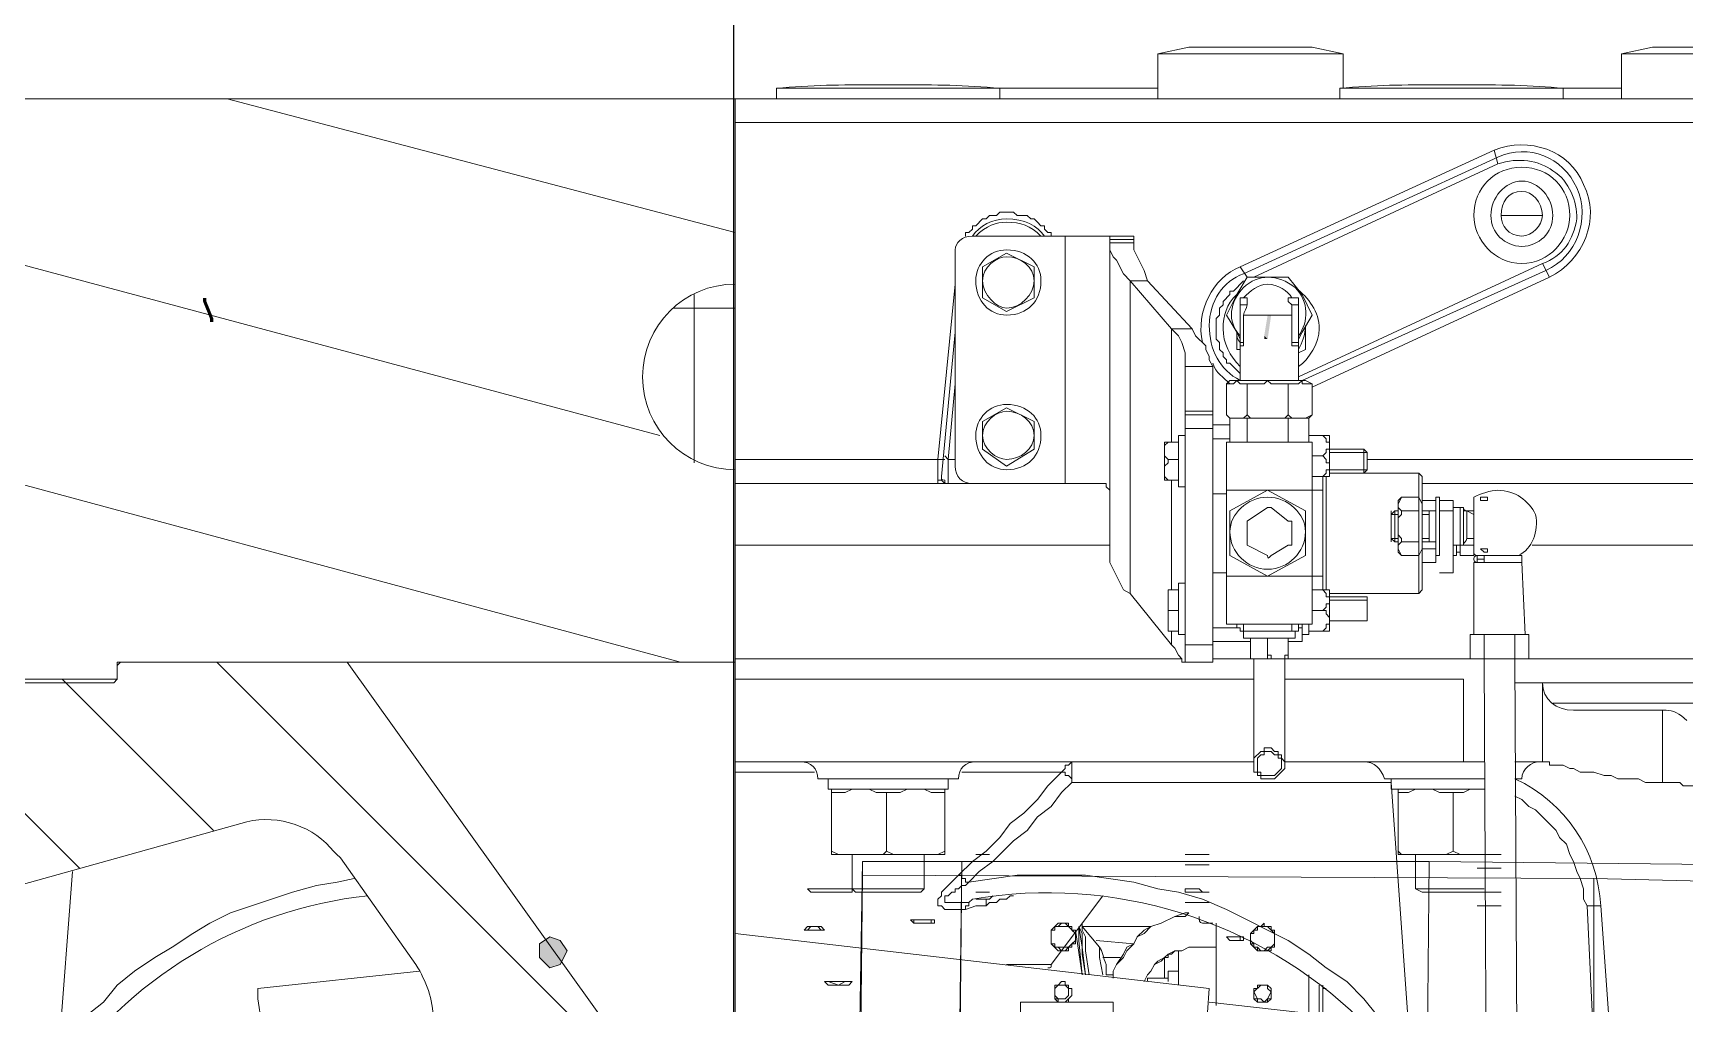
# Model space of a CAD drawing. Header units: millimetres. Extents: x 25083 to 52777, y 24772 to 45779.
# Drawn here: x 46562.8 to 46741.4, y 38726.7 to 38831.6 of the extents above; entities that cross this region are included whole.
import ezdxf

# ---------------------------------------------------------------- set-up
doc = ezdxf.new("R2010")
doc.units = ezdxf.units.MM

# ---------------------------------------------------------------- blocks, each defined once
blk = doc.blocks.new('zw$F4C5')
h = blk.add_hatch(color=7)
h.dxf.hatch_style = 2
h.paths.add_polyline_path([(470.88, 334.97), (470.88, 334.59), (471.25, 334.59)])
h = blk.add_hatch(color=7)
h.dxf.hatch_style = 2
h.paths.add_polyline_path([(471.25, 334.97), (470.88, 334.97), (470.88, 334.59), (471.25, 334.59)])
h = blk.add_hatch(color=7)
h.dxf.hatch_style = 2
h.paths.add_polyline_path([(470.88, 334.59), (471.63, 332.74), (472, 332.74), (471.25, 334.59)])
h = blk.add_hatch(color=7)
h.dxf.hatch_style = 2
h.paths.add_polyline_path([(472, 332.74), (471.63, 332.74), (471.63, 332.37), (472, 332.37)])
h = blk.add_hatch(color=7)
h.dxf.hatch_style = 2
h.paths.add_polyline_path([(586, 333.11), (585.63, 330.88), (586, 330.51), (586.38, 333.11)])
h = blk.add_hatch(color=7)
h.dxf.hatch_style = 2
h.paths.add_polyline_path([(585.63, 330.88), (585.63, 330.51), (586, 330.51)])
h = blk.add_hatch(color=7)
h.dxf.hatch_style = 2
h.paths.add_polyline_path([(510.25, 264.41), (509.5, 265.52), (508.39, 265.89), (507.28, 265.15), (507.28, 263.66), (508.39, 262.55), (509.5, 262.92)])
at = {"color": 7, "lineweight": 5}
for points in [[(577.46, 362.08), (574.12, 361.33)], [(574.12, 356.5), (574.12, 361.33)], [(594.17, 361.33), (574.12, 361.33)], [(590.83, 362.08), (577.46, 362.08)], [(594.17, 361.33), (590.83, 362.08)], [(594.17, 357.62), (594.17, 361.33)], [(627.6, 362.08), (624.25, 361.33)], [(624.25, 356.5), (624.25, 361.33)], [(643.94, 361.33), (624.25, 361.33)], [(640.97, 362.08), (627.6, 362.08)], [(532.9, 357.62), (532.9, 356.5)], [(532.9, 357.62), (557.04, 357.62)], [(543.67, 357.99), (546.27, 357.99)], [(558.15, 357.62), (554.81, 357.62)], [(555.55, 357.62), (565.95, 357.62)], [(557.04, 357.62), (557.04, 356.5)], [(562.61, 357.62), (558.15, 357.62)], [(562.61, 357.62), (566.32, 357.62)], [(563.72, 357.62), (562.61, 357.62)], [(570.78, 357.62), (562.61, 357.62)], [(571.15, 357.62), (563.72, 357.62)], [(565.95, 357.62), (571.15, 357.62)], [(566.32, 357.62), (568.92, 357.62)], [(568.92, 357.62), (574.12, 357.62)], [(574.12, 357.62), (570.78, 357.62)], [(574.12, 357.62), (571.15, 357.62)], [(571.15, 357.62), (574.12, 357.62)], [(593.8, 357.62), (593.8, 356.5)], [(593.8, 357.62), (617.94, 357.62)], [(594.17, 357.62), (596.4, 357.62)], [(596.4, 357.62), (594.17, 357.62)], [(594.17, 357.62), (594.92, 357.62)], [(595.29, 357.62), (594.17, 357.62)], [(607.17, 357.99), (604.57, 357.99)], [(624.25, 357.62), (615.34, 357.62)], [(615.71, 357.62), (624.25, 357.62)], [(624.25, 357.62), (616.83, 357.62)], [(616.83, 357.62), (624.25, 357.62)], [(617.94, 357.62), (617.94, 356.5)], [(355.02, 356.5), (967.02, 356.5)], [(528.44, 353.91), (967.02, 353.91)], [(583.03, 338.31), (610.51, 350.93)], [(610.89, 350.19), (583.4, 337.57)], [(610.51, 350.93), (610.89, 349.45)], [(610.89, 349.45), (584.52, 337.19)], [(553.32, 341.65), (553.32, 342.02), (553.7, 342.02), (554.07, 342.39), (554.07, 342.76), (554.44, 342.76), (555.18, 343.51), (555.55, 343.51), (555.92, 343.88), (556.67, 343.88), (557.04, 344.25), (558.52, 344.25), (558.9, 343.88), (560.01, 343.88), (560.38, 343.51), (560.75, 343.51), (561.12, 343.14), (561.49, 342.76), (561.87, 342.76), (561.87, 342.39), (562.24, 342.02), (562.61, 342.02), (562.61, 341.65)], [(611.26, 343.88), (615.71, 343.88)], [(568.92, 341.65), (571.52, 341.65)], [(568.92, 341.28), (571.52, 341.28)], [(571.52, 340.91), (571.52, 341.65)], [(557.78, 339.79), (555.18, 338.31)], [(560.75, 338.31), (557.78, 339.79)], [(571.52, 340.91), (568.92, 340.91)], [(573.01, 336.82), (572.64, 337.94), (571.52, 340.16), (571.52, 340.91)], [(555.18, 338.31), (555.18, 334.97)], [(560.75, 334.97), (560.75, 338.31)], [(583.78, 337.19), (583.03, 338.31)], [(589.35, 326.42), (615.71, 338.68)], [(589.72, 326.05), (616.08, 337.94)], [(615.71, 338.68), (616.46, 337.19)], [(550.35, 317.51), (552.21, 336.45)], [(573.01, 336.82), (571.15, 336.82)], [(577.83, 331.62), (573.01, 336.82)], [(583.4, 336.82), (582.29, 335.71), (581.92, 335.71), (581.92, 335.34), (581.18, 334.59), (581.18, 334.22), (580.81, 333.85), (580.81, 333.11), (580.43, 332.74), (580.43, 330.51), (580.81, 330.14), (580.81, 329.4), (581.18, 329.02), (581.18, 328.65), (581.55, 328.28), (581.55, 327.91), (581.92, 327.91), (583.03, 326.8)], [(582.66, 335.34), (583.78, 337.19)], [(583.78, 337.19), (588.23, 337.19)], [(588.23, 337.19), (589.72, 335.34)], [(616.46, 337.19), (590.83, 325.31)], [(523.99, 335.34), (523.99, 333.85)], [(555.18, 334.97), (557.78, 333.48)], [(557.78, 333.48), (560.75, 334.97)], [(581.55, 333.11), (582.66, 335.34)], [(583.03, 329.77), (583.03, 334.97)], [(583.78, 334.97), (583.03, 334.97)], [(583.78, 334.22), (583.03, 334.22)], [(583.78, 334.22), (583.78, 334.97)], [(588.6, 334.97), (588.23, 334.97), (588.23, 334.59), (588.6, 334.22)], [(589.35, 334.97), (588.6, 334.97)], [(589.35, 334.22), (588.6, 334.22)], [(589.35, 329.77), (589.35, 334.97)], [(589.72, 335.34), (590.83, 333.11)], [(521.76, 333.85), (528.44, 333.85)], [(523.99, 333.85), (523.99, 317.14)], [(582.66, 331.25), (581.55, 333.11)], [(583.4, 333.11), (583.4, 330.14)], [(583.4, 333.11), (588.6, 333.11)], [(588.6, 333.11), (588.6, 330.14)], [(590.83, 333.11), (589.72, 331.25)], [(550.73, 315.66), (552.21, 331.25)], [(577.83, 331.62), (575.61, 331.62)], [(580.06, 327.54), (579.69, 328.28), (579.69, 328.65), (579.32, 329.4), (579.32, 329.77), (578.21, 330.88), (577.83, 331.62)], [(582.66, 331.25), (582.66, 329.4)], [(583.03, 330.51), (582.66, 331.25)], [(589.72, 331.25), (589.35, 330.51)], [(590.09, 329.4), (590.09, 331.99)], [(582.66, 329.4), (583.03, 329.4)], [(583.4, 330.14), (583.03, 330.14)], [(583.03, 329.77), (583.03, 326.05)], [(583.4, 329.77), (583.03, 329.77)], [(583.4, 329.77), (583.4, 330.14)], [(588.6, 330.14), (588.6, 329.77), (588.98, 329.77)], [(589.35, 330.14), (588.6, 330.14)], [(589.35, 329.77), (588.98, 329.77)], [(589.35, 329.77), (589.35, 326.05)], [(589.35, 329.02), (590.09, 329.4)], [(580.06, 327.54), (577.09, 327.54)], [(580.06, 295.6), (580.06, 327.54)], [(552.21, 325.68), (551.47, 317.51)], [(581.92, 326.05), (581.55, 325.68)], [(582.66, 326.05), (582.29, 325.68), (581.55, 325.68)], [(581.55, 325.68), (581.55, 322.34)], [(581.92, 326.05), (590.09, 326.05)], [(583.78, 325.68), (583.03, 325.68), (582.66, 326.05)], [(586, 326.05), (585.63, 325.68), (583.78, 325.68)], [(583.78, 325.68), (583.78, 322.34)], [(588.23, 325.68), (586.38, 325.68), (586, 326.05)], [(589.72, 326.05), (589.35, 325.68), (588.23, 325.68)], [(588.23, 325.68), (588.23, 322.34)], [(590.83, 325.68), (589.72, 325.68), (589.72, 326.05)], [(590.09, 326.05), (590.83, 325.68)], [(590.83, 325.68), (590.83, 322.34)], [(557.78, 323.08), (555.18, 321.6)], [(555.18, 321.6), (555.18, 318.63)], [(560.75, 321.6), (557.78, 323.08)], [(560.75, 318.63), (560.75, 321.6)], [(577.09, 322.71), (580.06, 322.71)], [(577.09, 322.34), (580.06, 322.34)], [(581.55, 322.34), (581.92, 321.97)], [(582.66, 321.97), (581.92, 321.97), (581.55, 322.34)], [(581.92, 321.97), (581.92, 319.37)], [(582.29, 321.97), (581.92, 321.97)], [(582.29, 321.97), (583.4, 321.97)], [(583.78, 322.34), (583.4, 321.97), (582.66, 321.97)], [(583.4, 321.97), (584.89, 321.97)], [(586, 321.97), (584.15, 321.97), (583.78, 322.34)], [(583.78, 319.37), (583.78, 321.97)], [(584.89, 321.97), (587.49, 321.97)], [(588.23, 322.34), (587.86, 321.97), (586, 321.97)], [(587.49, 321.97), (588.6, 321.97)], [(589.72, 321.97), (588.6, 321.97), (588.23, 322.34)], [(588.23, 319.37), (588.23, 321.97)], [(590.09, 321.97), (588.6, 321.97)], [(590.83, 322.34), (590.46, 321.97), (589.72, 321.97)], [(590.83, 322.34), (590.09, 321.97)], [(590.46, 321.97), (590.09, 321.97)], [(590.46, 321.97), (590.46, 319.37)], [(576.35, 320.11), (576.35, 314.54)], [(577.09, 320.11), (576.35, 320.11)], [(577.09, 320.85), (580.06, 320.85)], [(581.92, 321.23), (580.06, 321.23)], [(580.06, 319.74), (581.92, 319.74)], [(590.46, 320.11), (592.69, 320.11)], [(591.95, 320.11), (592.32, 319.74), (592.32, 319.37), (592.69, 319.37), (592.69, 318.63), (592.32, 318.63), (592.32, 318.25), (591.95, 317.88)], [(592.69, 319.74), (592.69, 320.11)], [(592.69, 319.74), (592.69, 316.03)], [(555.18, 318.63), (557.78, 316.77)], [(557.78, 316.77), (560.75, 318.63)], [(574.86, 318.25), (574.86, 319), (575.24, 319.37)], [(574.86, 315.28), (574.86, 319.37)], [(576.35, 319.37), (574.86, 319.37)], [(575.24, 317.51), (574.86, 317.88), (574.86, 318.25)], [(581.55, 299.69), (581.55, 319.37)], [(581.55, 319.37), (590.83, 319.37)], [(590.83, 319.37), (590.83, 299.69)], [(596.4, 318.63), (592.69, 318.63)], [(596.4, 316.03), (596.4, 318.63)], [(596.77, 318.25), (596.4, 318.63)], [(596.77, 318.25), (596.77, 316.4)], [(596.77, 316.4), (596.77, 318.25)], [(550.35, 317.51), (528.44, 317.51)], [(550.35, 317.51), (550.35, 314.91)], [(551.1, 317.51), (550.35, 317.51)], [(551.47, 317.51), (551.1, 317.88)], [(551.47, 317.51), (551.47, 314.91)], [(552.21, 317.51), (551.47, 317.51)], [(574.86, 316.4), (574.86, 316.77), (575.24, 317.14), (575.24, 317.51)], [(575.24, 315.28), (574.86, 315.66), (574.86, 316.4)], [(576.35, 317.51), (575.24, 317.51)], [(590.83, 317.88), (591.95, 317.88)], [(591.95, 317.88), (592.32, 317.51), (592.32, 317.14), (592.69, 317.14), (592.69, 316.4), (592.32, 316.4), (592.32, 316.03), (591.95, 315.66)], [(596.77, 316.4), (596.4, 316.03)], [(644.31, 317.51), (596.77, 317.51)], [(528.44, 314.91), (554.07, 314.91)], [(550.35, 314.91), (550.35, 315.28), (550.73, 315.28)], [(550.73, 315.28), (550.73, 315.66)], [(550.73, 315.28), (551.1, 314.91)], [(574.86, 315.28), (576.35, 315.28)], [(577.09, 314.54), (576.35, 314.54)], [(590.83, 315.66), (592.69, 315.66)], [(591.95, 315.66), (591.95, 303.4)], [(592.32, 303.4), (592.32, 315.66)], [(602.34, 316.03), (592.69, 316.03)], [(592.69, 316.03), (592.69, 315.66)], [(596.4, 316.03), (592.69, 316.03)], [(602.34, 316.03), (602.34, 313.06)], [(602.72, 315.66), (602.34, 316.03)], [(602.72, 315.66), (602.72, 312.68)], [(602.72, 314.91), (753.86, 314.91)], [(580.06, 305.26), (580.06, 313.8)], [(580.06, 313.8), (581.55, 313.8)], [(581.55, 314.17), (590.83, 314.17)], [(581.92, 311.94), (586, 314.17)], [(586, 314.17), (590.09, 311.94)], [(590.83, 314.17), (591.57, 314.17)], [(591.57, 314.17), (591.95, 314.17)], [(600.49, 311.94), (600.12, 312.31), (600.12, 313.06), (600.49, 313.43)], [(600.49, 313.43), (600.12, 312.68)], [(600.12, 311.57), (600.12, 312.68)], [(602.34, 313.43), (600.49, 313.43)], [(602.34, 311.94), (602.34, 313.43)], [(602.72, 312.68), (602.34, 313.43)], [(602.72, 313.06), (604.2, 313.06)], [(602.72, 312.68), (602.72, 311.94)], [(602.72, 311.57), (602.72, 312.68)], [(604.2, 313.43), (604.2, 308.23)], [(604.2, 313.43), (604.57, 313.43)], [(604.57, 313.43), (604.57, 308.23)], [(604.57, 313.06), (606.06, 313.06)], [(606.06, 313.06), (606.06, 311.94)], [(608.29, 313.43), (608.29, 313.06)], [(608.29, 313.06), (608.29, 312.31)], [(609.03, 313.06), (609.03, 313.43), (609.4, 313.43)], [(609.4, 313.06), (609.03, 313.06)], [(609.4, 313.43), (609.77, 313.43)], [(609.77, 313.43), (609.77, 313.06), (609.4, 313.06)], [(581.92, 307.11), (581.92, 311.94)], [(586, 312.31), (583.78, 310.83)], [(583.78, 308.23), (583.78, 310.83)], [(588.23, 310.83), (586.38, 312.31)], [(588.6, 310.83), (588.6, 308.23)], [(590.09, 311.94), (590.09, 307.11)], [(599.37, 311.57), (599.37, 311.94)], [(599.37, 311.94), (599.37, 310.46)], [(599.74, 311.94), (599.37, 311.57)], [(599.37, 311.57), (599.37, 310.08)], [(599.37, 310.46), (599.37, 311.57)], [(599.74, 311.57), (599.74, 311.94)], [(599.74, 311.94), (600.12, 311.94)], [(599.74, 310.46), (599.74, 311.57)], [(600.49, 308.6), (600.49, 308.97), (600.12, 309.34), (600.12, 311.2), (600.49, 311.57), (600.49, 311.94)], [(600.12, 308.97), (600.12, 311.57)], [(602.34, 311.94), (600.49, 311.94)], [(602.34, 308.6), (602.34, 311.94)], [(602.72, 311.57), (602.72, 311.94)], [(602.72, 311.94), (604.2, 311.94)], [(602.72, 308.97), (602.72, 311.57)], [(603.46, 311.94), (603.46, 311.57)], [(603.46, 310.83), (603.46, 311.94)], [(603.46, 308.97), (603.46, 311.2)], [(606.06, 311.94), (604.57, 311.94)], [(604.57, 311.94), (606.06, 311.94)], [(604.57, 311.94), (605.69, 311.94)], [(606.06, 311.57), (606.06, 312.31)], [(606.06, 311.57), (606.06, 312.31)], [(606.8, 312.31), (606.06, 312.31)], [(606.06, 311.94), (606.06, 305.26)], [(606.06, 309.71), (606.06, 311.57)], [(606.06, 309.71), (606.06, 311.57)], [(606.8, 311.57), (606.8, 312.31)], [(606.8, 311.57), (606.8, 312.31)], [(607.17, 312.31), (606.8, 312.31)], [(606.8, 309.71), (606.8, 311.57)], [(606.8, 309.71), (606.8, 311.57)], [(607.17, 311.2), (607.17, 312.31)], [(607.17, 311.94), (608.29, 311.94)], [(607.17, 310.08), (607.17, 311.2)], [(607.54, 311.57), (607.54, 311.94)], [(608.29, 311.57), (607.54, 311.94)], [(607.54, 310.46), (607.54, 311.57)], [(608.29, 312.31), (608.29, 308.6)], [(608.29, 311.57), (608.29, 311.94)], [(608.29, 311.57), (608.29, 311.94)], [(599.37, 310.46), (599.37, 308.97)], [(599.37, 309.34), (599.37, 310.46)], [(599.37, 310.08), (599.37, 308.97)], [(599.37, 308.97), (599.37, 309.34)], [(599.74, 308.97), (599.74, 310.46)], [(603.46, 309.34), (603.46, 308.97)], [(606.06, 308.23), (606.06, 309.71)], [(606.06, 308.23), (606.06, 309.71)], [(606.8, 308.23), (606.8, 309.71)], [(606.8, 308.23), (606.8, 309.71)], [(607.17, 308.6), (607.17, 310.08)], [(607.54, 308.97), (607.54, 310.46)], [(528.44, 308.23), (568.92, 308.23)], [(583.78, 308.23), (586, 307.11)], [(586.38, 307.11), (588.23, 308.23)], [(599.37, 308.97), (599.37, 308.6)], [(599.37, 308.6), (599.37, 308.97)], [(599.74, 308.6), (599.37, 308.97)], [(599.74, 308.6), (599.74, 308.97)], [(599.74, 308.6), (600.12, 308.6)], [(600.12, 307.86), (600.12, 308.97)], [(600.49, 307.11), (600.12, 307.49), (600.12, 308.23), (600.49, 308.6)], [(600.49, 307.11), (600.12, 307.86)], [(602.34, 308.6), (600.49, 308.6)], [(602.34, 307.11), (602.34, 308.6)], [(602.72, 307.86), (602.34, 307.11)], [(602.34, 307.49), (602.34, 303.03)], [(602.72, 308.6), (602.72, 308.97)], [(602.72, 307.86), (602.72, 308.97)], [(602.72, 308.6), (602.72, 307.86)], [(602.72, 308.6), (604.2, 308.6)], [(602.72, 307.86), (602.72, 303.4)], [(604.2, 307.86), (602.72, 307.86)], [(603.46, 308.6), (603.46, 308.97)], [(603.46, 308.97), (603.46, 308.6)], [(604.2, 308.23), (604.2, 307.11)], [(604.57, 308.23), (604.57, 307.11)], [(606.06, 308.23), (606.8, 308.23)], [(606.43, 308.23), (606.43, 307.11)], [(606.43, 307.49), (606.8, 307.49)], [(606.8, 307.11), (606.8, 308.23)], [(606.8, 308.23), (607.17, 308.23)], [(607.17, 308.23), (607.17, 308.6)], [(607.17, 308.23), (608.29, 308.23)], [(608.29, 308.97), (607.54, 308.97)], [(608.29, 308.97), (608.29, 307.49)], [(608.29, 308.97), (608.29, 308.23)], [(608.29, 308.6), (608.29, 307.49)], [(608.29, 308.23), (608.29, 307.49)], [(608.29, 307.11), (608.29, 307.49)], [(608.29, 307.49), (608.29, 307.11)], [(609.03, 307.86), (609.4, 307.86)], [(609.4, 307.49), (609.03, 307.86)], [(609.4, 307.86), (609.77, 307.86), (609.77, 307.49)], [(609.77, 307.49), (609.4, 307.49)], [(614.6, 308.23), (732.69, 308.23)], [(586, 304.89), (581.92, 307.11)], [(590.09, 307.11), (586, 304.89)], [(602.34, 307.11), (600.49, 307.11)], [(602.72, 306.37), (604.2, 306.37)], [(604.2, 307.11), (604.2, 306.37)], [(604.2, 307.11), (604.57, 307.11)], [(604.2, 307.11), (604.57, 307.11)], [(606.06, 307.11), (606.43, 307.11)], [(606.8, 307.11), (608.29, 307.11)], [(608.29, 298.57), (608.29, 306.37)], [(608.66, 306.37), (608.29, 306.37)], [(610.14, 307.11), (608.66, 307.11)], [(609.4, 306.74), (608.66, 306.74)], [(609.4, 306.74), (608.66, 306.74)], [(613.49, 306.37), (608.66, 306.37)], [(609.4, 306.74), (609.4, 307.11), (609.77, 307.11)], [(609.4, 306.74), (609.4, 306.37)], [(609.4, 306.74), (609.4, 306.37)], [(613.49, 307.11), (609.77, 307.11)], [(611.63, 307.11), (610.14, 307.11)], [(612.74, 307.11), (611.63, 307.11)], [(613.11, 307.11), (612.74, 307.11)], [(613.11, 307.11), (613.49, 307.11)], [(613.86, 298.57), (613.49, 306.37)], [(576.35, 304.14), (576.35, 298.57)], [(577.09, 304.14), (576.35, 304.14)], [(581.55, 305.26), (580.06, 305.26)], [(590.83, 304.89), (581.55, 304.89)], [(591.2, 304.89), (590.83, 304.89)], [(591.57, 304.89), (591.2, 304.89)], [(591.95, 304.89), (591.57, 304.89)], [(604.57, 305.26), (606.06, 305.26)], [(575.24, 302.29), (575.24, 303.4)], [(575.24, 298.94), (575.24, 303.4)], [(576.35, 303.4), (575.24, 303.4)], [(575.24, 301.17), (575.24, 302.29)], [(590.83, 303.4), (592.69, 303.4)], [(591.95, 303.4), (592.32, 303.03), (592.32, 302.66), (592.69, 302.66), (592.69, 301.91), (592.32, 301.91), (592.32, 301.54), (591.95, 301.17)], [(592.69, 303.03), (592.69, 303.4)], [(602.34, 303.03), (592.69, 303.03)], [(592.69, 303.03), (592.69, 299.32)], [(596.77, 302.66), (592.69, 302.66)], [(596.77, 300.06), (596.77, 302.66)], [(596.77, 302.29), (596.77, 302.66)], [(596.77, 302.29), (596.77, 300.06)], [(596.77, 300.06), (596.77, 302.29)], [(602.72, 303.4), (602.34, 303.03)], [(575.24, 300.06), (575.24, 301.17)], [(576.35, 301.17), (575.24, 301.17)], [(590.83, 301.17), (591.95, 301.17)], [(591.95, 301.17), (592.32, 301.17), (592.32, 300.8), (592.69, 300.43), (592.69, 299.69), (592.32, 299.69), (592.32, 299.32), (591.95, 298.94)], [(575.24, 298.94), (575.24, 300.06)], [(575.24, 298.94), (576.35, 298.94)], [(577.09, 298.57), (576.35, 298.57)], [(582.66, 299.32), (580.06, 299.32)], [(590.83, 299.69), (581.55, 299.69)], [(582.66, 299.69), (582.66, 299.32)], [(582.66, 299.32), (583.03, 299.32), (583.03, 298.94), (583.4, 298.94)], [(583.4, 299.69), (583.4, 298.94)], [(583.4, 298.2), (583.4, 298.94)], [(583.4, 298.94), (588.98, 298.94)], [(588.6, 299.69), (588.6, 298.94)], [(588.98, 298.94), (589.35, 298.94), (589.35, 299.32)], [(588.98, 298.2), (588.98, 298.94)], [(589.35, 299.32), (589.35, 299.69)], [(589.72, 299.32), (589.35, 299.32)], [(589.72, 299.69), (589.72, 297.83)], [(590.46, 298.57), (589.72, 298.57)], [(590.46, 299.69), (590.46, 298.57)], [(590.46, 298.94), (592.69, 298.94)], [(596.77, 300.06), (592.69, 300.06)], [(592.69, 299.32), (592.69, 298.94)], [(607.91, 298.57), (607.91, 295.97)], [(607.91, 298.57), (609.4, 298.57)], [(607.91, 298.57), (608.66, 298.57)], [(609.03, 298.57), (608.29, 298.57)], [(610.89, 298.57), (609.03, 298.57)], [(609.4, 298.57), (609.4, 295.97)], [(609.4, 298.57), (611.26, 298.57)], [(612.74, 298.57), (610.89, 298.57)], [(611.26, 298.57), (612.74, 298.57)], [(612.74, 298.57), (612.74, 295.97)], [(612.74, 298.57), (614.23, 298.57)], [(613.86, 298.57), (612.74, 298.57)], [(614.23, 298.57), (613.49, 298.57)], [(614.23, 298.57), (614.23, 295.97)], [(577.09, 297.46), (580.06, 297.46)], [(580.06, 297.83), (584.15, 297.83)], [(588.98, 298.2), (583.4, 298.2)], [(584.15, 295.97), (584.15, 298.2)], [(586, 296.34), (586, 298.2)], [(588.23, 295.97), (588.23, 298.2)], [(588.23, 297.83), (589.72, 297.83)], [(461.97, 295.6), (461.6, 295.23)], [(461.6, 293.74), (461.6, 295.6)], [(461.97, 295.6), (461.6, 295.6)], [(461.97, 295.6), (528.44, 295.6)], [(486.48, 295.6), (521.02, 247.33)], [(576.72, 295.97), (528.44, 295.97)], [(577.09, 295.6), (580.06, 295.6)], [(584.52, 295.97), (580.06, 295.97)], [(585.26, 295.97), (584.15, 295.97), (584.15, 296.34)], [(588.23, 295.97), (584.15, 295.97)], [(584.52, 284.46), (584.52, 295.97)], [(585.26, 295.97), (586, 295.97), (586, 296.34)], [(586, 296.34), (586.38, 296.34), (586.38, 295.97), (587.12, 295.97)], [(588.23, 296.34), (587.86, 296.34), (587.86, 295.97), (587.12, 295.97)], [(587.86, 284.46), (587.86, 295.97)], [(607.91, 295.97), (587.86, 295.97)], [(607.91, 295.97), (609.4, 295.97)], [(608.66, 295.97), (607.91, 295.97)], [(611.26, 295.97), (608.66, 295.97)], [(609.77, 221.33), (609.4, 295.97)], [(609.4, 295.97), (611.26, 295.97)], [(611.26, 295.97), (612.74, 295.97)], [(611.26, 295.97), (613.49, 295.97)], [(613.11, 221.33), (612.74, 295.97)], [(612.74, 295.97), (614.23, 295.97)], [(613.49, 295.97), (614.23, 295.97)], [(633.91, 295.97), (613.86, 295.97)], [(461.23, 293.37), (422.61, 293.37)], [(440.8, 293.74), (461.6, 293.74)], [(461.23, 293.37), (461.6, 293.74)], [(528.44, 293.74), (584.52, 293.74)], [(587.86, 293.74), (607.17, 293.74)], [(607.17, 293.74), (607.17, 284.83)], [(612.74, 293.37), (633.91, 293.37)], [(615.71, 293.37), (615.71, 284.83)], [(625, 291.15), (616.83, 291.15)], [(619.06, 290.4), (629.08, 290.4)], [(636.51, 291.15), (625, 291.15)], [(628.71, 290.4), (628.71, 282.6)], [(587.86, 284.46), (587.86, 284.83), (587.49, 285.2), (587.49, 285.58), (587.12, 285.58), (587.12, 285.95), (586.75, 285.95), (586.38, 286.32), (585.63, 286.32), (585.63, 285.95), (585.26, 285.95), (584.52, 285.2), (584.52, 284.46)], [(584.89, 284.46), (584.89, 285.2), (585.26, 285.58), (585.63, 285.58), (585.63, 285.95), (586.38, 285.95), (586.75, 285.58), (587.12, 285.58), (587.12, 285.2), (587.49, 285.2), (587.49, 284.46)], [(528.44, 284.83), (584.52, 284.83)], [(563.72, 283.72), (564.09, 284.09), (564.09, 284.46), (564.47, 284.46), (564.84, 284.83)], [(564.84, 284.83), (564.84, 284.46)], [(564.84, 284.46), (564.84, 284.09)], [(564.84, 284.09), (564.84, 283.72)], [(584.52, 284.46), (584.52, 283.72), (584.89, 283.72), (584.89, 283.35), (585.26, 283.35), (585.26, 282.98), (586.75, 282.98), (587.86, 284.09), (587.86, 284.46)], [(587.49, 284.46), (587.49, 284.09), (586.75, 283.35), (585.26, 283.35), (585.26, 283.72), (584.89, 283.72), (584.89, 284.46)], [(587.86, 284.83), (609.4, 284.83)], [(612.74, 284.83), (616.08, 284.83)], [(616.08, 284.83), (616.46, 284.83), (616.46, 284.46), (617.94, 284.46), (618.68, 284.09), (619.06, 284.09), (619.8, 283.72), (621.28, 283.72), (622.4, 283.35), (623.14, 283.35), (623.88, 282.98), (626.11, 282.98), (626.85, 282.6), (628.71, 282.6)], [(528.44, 283.72), (536.99, 283.72)], [(552.58, 282.98), (537.36, 282.98)], [(538.47, 282.98), (538.47, 281.86)], [(551.47, 282.98), (551.47, 281.86)], [(563.72, 283.72), (562.24, 282.23), (561.12, 280.75), (559.64, 279.26), (558.15, 278.15), (557.04, 276.66), (555.55, 275.18), (554.07, 274.06), (552.58, 272.58)], [(552.95, 283.72), (563.72, 283.72)], [(564.84, 282.6), (563.72, 281.49), (562.61, 280), (561.12, 278.89), (560.01, 277.41), (558.52, 276.29), (556.3, 274.06), (554.81, 272.95), (553.7, 271.83)], [(563.72, 283.72), (564.09, 283.72), (564.09, 283.35), (564.47, 283.35), (564.84, 282.98), (564.84, 282.6)], [(564.84, 283.72), (564.84, 283.35)], [(564.84, 283.35), (564.84, 282.6)], [(575.24, 282.6), (564.84, 282.6)], [(584.89, 282.6), (575.24, 282.6)], [(588.6, 282.6), (584.89, 282.6)], [(593.8, 282.6), (588.6, 282.6)], [(596.4, 282.6), (593.8, 282.6)], [(599.37, 282.6), (596.4, 282.6)], [(609.4, 282.98), (598.63, 282.98)], [(599.37, 282.98), (599.37, 282.6)], [(599.37, 282.98), (599.37, 281.86)], [(601.23, 256.24), (599.37, 282.6)], [(613.49, 282.98), (612.74, 282.98)], [(632.42, 282.23), (630.94, 282.23), (630.57, 282.6), (628.71, 282.6)], [(538.47, 281.86), (551.47, 281.86)], [(538.84, 274.81), (538.84, 281.86)], [(539.58, 281.86), (538.84, 281.86)], [(544.78, 281.49), (543.67, 281.49), (542.93, 281.86), (541.07, 281.86), (540.33, 281.49), (538.84, 281.49)], [(550.35, 281.86), (539.58, 281.86)], [(551.1, 281.49), (549.61, 281.49), (548.87, 281.86), (547.01, 281.86), (546.27, 281.49), (544.78, 281.49)], [(544.78, 275.18), (544.78, 281.49)], [(550.35, 281.86), (551.1, 281.86)], [(551.1, 274.81), (551.1, 281.86)], [(599.37, 281.86), (609.4, 281.86)], [(600.12, 274.81), (600.12, 281.86)], [(600.49, 281.86), (600.12, 281.86)], [(606.06, 281.49), (604.57, 281.49), (603.83, 281.86), (601.97, 281.86), (601.23, 281.49), (600.12, 281.49)], [(609.4, 281.86), (600.49, 281.86)], [(609.4, 281.86), (607.91, 281.86), (607.17, 281.49), (606.06, 281.49)], [(606.06, 275.18), (606.06, 281.49)], [(620.54, 269.24), (620.17, 269.98), (620.17, 271.09), (619.8, 272.21), (619.43, 272.95), (619.06, 274.06), (618.68, 274.81), (618.31, 275.92), (617.57, 276.66), (617.2, 277.41), (614.97, 279.63), (614.23, 280), (613.49, 280.75), (612.74, 281.12)], [(474.97, 278.15), (445.63, 269.98)], [(484.62, 275.55), (484.99, 275.18)], [(544.78, 275.18), (544.41, 274.81), (539.58, 274.81), (538.84, 275.18)], [(551.1, 275.18), (550.35, 274.81), (545.53, 274.81), (544.78, 275.18)], [(606.06, 275.18), (605.32, 274.81), (600.49, 274.81), (600.12, 275.18)], [(609.4, 274.81), (606.8, 274.81), (606.06, 275.18)], [(485.74, 274.43), (493.91, 262.92)], [(538.84, 274.81), (539.58, 274.81)], [(550.35, 274.81), (539.58, 274.81)], [(541.07, 271.09), (541.07, 274.81)], [(541.81, 250.3), (542.18, 274.06)], [(542.18, 274.06), (542.18, 272.58)], [(552.95, 274.06), (542.18, 274.06)], [(548.87, 271.09), (548.87, 274.81)], [(551.1, 274.81), (550.35, 274.81)], [(552.58, 236.93), (552.95, 274.06)], [(552.58, 245.1), (552.95, 274.06)], [(603.46, 274.06), (552.95, 274.06)], [(554.44, 274.81), (555.92, 274.81)], [(555.92, 274.81), (554.44, 274.81)], [(555.92, 274.06), (554.44, 274.06)], [(554.44, 274.06), (555.92, 274.06)], [(577.09, 274.81), (579.69, 274.81)], [(579.69, 274.81), (577.09, 274.81)], [(579.69, 273.69), (577.09, 273.69)], [(577.09, 273.69), (579.69, 273.69)], [(600.12, 274.81), (600.49, 274.81)], [(609.4, 274.81), (600.49, 274.81)], [(601.97, 271.09), (601.97, 274.81)], [(603.09, 236.56), (603.46, 274.06)], [(637.62, 273.69), (603.46, 274.06)], [(608.66, 274.81), (611.26, 274.81)], [(611.26, 274.81), (608.66, 274.81)], [(608.66, 273.32), (611.26, 273.32)], [(611.26, 273.32), (608.66, 273.32)], [(456.77, 272.95), (455.29, 253.64)], [(455.29, 253.64), (458.26, 257.35), (460.11, 258.84), (461.6, 260.69), (463.46, 262.18), (465.68, 263.66), (467.54, 264.78), (469.77, 266.26), (471.63, 267.38), (473.85, 268.49), (480.54, 270.72), (483.14, 271.46), (485.37, 271.83), (487.22, 272.21)], [(542.18, 272.58), (541.81, 235.44)], [(542.18, 272.58), (621.28, 272.21)], [(552.58, 272.58), (550.73, 270.72), (550.73, 270.35), (550.35, 269.98), (550.35, 269.24), (550.73, 269.24), (551.1, 268.86), (553.32, 268.86)], [(554.07, 269.98), (553.7, 269.61), (551.1, 269.61), (551.1, 270.35), (551.47, 270.35), (551.84, 270.72), (552.21, 270.72), (552.21, 271.09), (552.58, 271.09), (552.95, 271.46), (553.32, 271.46), (553.7, 271.83)], [(553.7, 271.83), (553.32, 271.83), (553.32, 272.21), (552.95, 272.21), (552.95, 272.58), (552.58, 272.58)], [(553.7, 271.83), (558.9, 272.58), (566.32, 272.58), (571.52, 271.83), (574.12, 271.09), (576.35, 270.72), (578.95, 269.98), (581.55, 268.86), (588.23, 265.52), (590.46, 264.04), (592.32, 262.55), (594.55, 261.07), (596.4, 259.21), (597.89, 257.35), (598.63, 256.61)], [(621.28, 272.21), (637.62, 271.83)], [(621.28, 235.07), (621.28, 272.21)], [(621.28, 228.01), (621.28, 272.21)], [(538.84, 271.09), (536.24, 271.09), (536.61, 270.72), (538.84, 270.72)], [(538.84, 270.72), (541.07, 270.72), (541.07, 271.09), (538.84, 271.09)], [(541.07, 271.09), (548.87, 271.09)], [(541.44, 270.72), (541.07, 271.09)], [(541.44, 270.72), (548.5, 270.72)], [(548.5, 270.72), (548.87, 271.09)], [(553.32, 268.86), (553.32, 269.24), (553.7, 269.24), (553.7, 269.61), (554.07, 269.98)], [(554.44, 270.72), (555.92, 270.72)], [(555.92, 270.72), (554.44, 270.72)], [(555.92, 269.98), (554.44, 269.98)], [(554.44, 269.98), (555.92, 269.98)], [(558.52, 270.35), (558.15, 270.35), (557.78, 269.98), (557.04, 269.98), (556.67, 269.61), (555.92, 269.61), (555.55, 269.24)], [(556.3, 270.35), (555.92, 269.98), (555.55, 269.98), (555.55, 269.24)], [(568.18, 270.35), (562.61, 262.92)], [(577.09, 270.72), (577.09, 271.09), (578.58, 271.09), (578.95, 270.72), (579.69, 270.72)], [(579.69, 270.72), (577.09, 270.72)], [(601.97, 271.09), (609.4, 271.09)], [(602.72, 270.72), (601.97, 271.09)], [(602.72, 270.72), (609.4, 270.72)], [(611.26, 270.72), (608.66, 270.72)], [(608.66, 270.72), (611.26, 270.72)], [(553.32, 268.86), (554.44, 269.24), (555.55, 269.24)], [(569.29, 261.44), (569.29, 262.18), (569.66, 262.92), (570.41, 263.66), (570.78, 264.41), (571.52, 265.15), (571.89, 265.89), (572.64, 266.26), (573.38, 267.01), (574.49, 267.38), (575.98, 268.12), (577.09, 268.12), (577.46, 268.49)], [(577.46, 268.49), (577.09, 268.49), (575.98, 268.12), (574.49, 267.38), (573.38, 267.01), (572.64, 266.64), (571.89, 265.89), (571.52, 265.15), (570.78, 264.78), (570.41, 264.04), (569.66, 262.92), (569.29, 262.18), (569.29, 261.44)], [(579.69, 269.61), (577.09, 269.61)], [(577.09, 269.61), (579.69, 269.61)], [(611.26, 269.24), (608.66, 269.24)], [(608.66, 269.24), (611.26, 269.24)], [(621.28, 254.01), (620.54, 269.24)], [(622.03, 269.24), (620.54, 269.24)], [(622.03, 269.24), (623.14, 253.64)], [(528.44, 266.26), (579.69, 260.32)], [(537.36, 267.01), (536.24, 267.01), (535.87, 266.64), (537.36, 266.64)], [(537.36, 266.64), (536.24, 266.64), (536.61, 267.01), (537.36, 267.01)], [(537.36, 266.64), (538.1, 266.64), (537.73, 267.01), (537.36, 267.01)], [(537.36, 267.01), (537.73, 266.64), (537.36, 266.64)], [(548.5, 267.75), (547.38, 267.75), (547.75, 267.38), (548.5, 267.38)], [(548.5, 267.38), (547.75, 267.38), (547.75, 267.75), (548.5, 267.75)], [(548.5, 267.38), (549.98, 267.38), (549.98, 267.75), (548.5, 267.75)], [(548.5, 267.75), (549.61, 267.75), (549.61, 267.38), (548.5, 267.38)], [(563.72, 267.38), (563.35, 267.01), (562.98, 267.01), (562.61, 266.64), (562.61, 265.15), (562.98, 264.78), (563.35, 264.78), (563.72, 264.41)], [(563.72, 267.38), (563.35, 267.38), (562.61, 266.64), (562.61, 265.15), (562.98, 265.15), (562.98, 264.78), (563.72, 264.78)], [(563.72, 264.41), (563.35, 264.78), (562.98, 264.78), (562.61, 265.15), (562.61, 266.64), (562.98, 267.01), (563.35, 267.01), (563.72, 267.38)], [(563.72, 264.41), (563.35, 264.41), (562.61, 265.15), (562.61, 266.64), (562.98, 266.64), (562.98, 267.01), (563.72, 267.01)], [(563.72, 264.41), (564.09, 264.41), (564.47, 264.78), (564.84, 264.78), (564.84, 265.15), (565.21, 265.52), (565.21, 266.26), (564.84, 266.64), (564.84, 267.01), (564.47, 267.01), (564.09, 267.38), (563.72, 267.38)], [(563.72, 264.78), (564.47, 264.78), (565.21, 265.52), (565.21, 266.64), (564.84, 266.64), (564.84, 267.01), (564.47, 267.01), (564.47, 267.38), (563.72, 267.38)], [(563.72, 267.38), (564.09, 267.38), (564.47, 267.01), (564.84, 267.01), (564.84, 266.64), (565.21, 266.26), (565.21, 265.52), (564.84, 265.15), (564.84, 264.78), (564.47, 264.78), (564.09, 264.41), (563.72, 264.41)], [(563.72, 267.01), (564.47, 267.01), (565.21, 266.26), (565.21, 265.15), (564.84, 265.15), (564.84, 264.78), (564.47, 264.78), (564.47, 264.41), (563.72, 264.41)], [(565.95, 261.81), (565.21, 266.64)], [(565.95, 261.81), (565.58, 265.52), (565.58, 267.01)], [(565.95, 264.78), (565.58, 267.01)], [(565.58, 267.01), (565.95, 266.26)], [(565.95, 267.01), (565.95, 266.64), (566.32, 265.89)], [(565.95, 267.01), (573.38, 267.01)], [(567.81, 264.78), (565.95, 267.01)], [(565.95, 266.26), (565.95, 264.04)], [(580.06, 267.38), (578.95, 267.38)], [(580.43, 258.47), (580.43, 267.38)], [(585.63, 267.38), (585.26, 267.01), (584.89, 267.01), (584.15, 266.26), (584.15, 265.52), (584.52, 265.15), (584.52, 264.78), (584.89, 264.78), (585.26, 264.41), (585.63, 264.41)], [(585.63, 267.01), (584.89, 267.01), (584.15, 266.26), (584.15, 265.15), (584.52, 265.15), (584.52, 264.78), (584.89, 264.78), (584.89, 264.41), (585.63, 264.41)], [(585.63, 264.41), (584.89, 264.41), (584.15, 265.15), (584.15, 266.26), (584.52, 266.26), (584.52, 266.64), (584.89, 266.64), (584.89, 267.01), (585.63, 267.01)], [(585.63, 264.41), (584.89, 264.41), (584.89, 264.78), (584.52, 264.78), (584.52, 265.15), (584.15, 265.15), (584.15, 266.26), (584.89, 267.01), (585.63, 267.01)], [(585.63, 264.41), (586, 264.78), (586.38, 264.78), (586.75, 265.15), (586.75, 266.64), (586.38, 266.64), (586.38, 267.01), (585.63, 267.01), (585.63, 267.38)], [(585.63, 264.41), (586, 264.41), (586.75, 265.15), (586.75, 266.64), (586.38, 266.64), (586.38, 267.01), (585.63, 267.01)], [(585.63, 267.01), (586, 267.01), (586.75, 266.26), (586.75, 264.78), (586.38, 264.78), (586.38, 264.41), (585.63, 264.41)], [(585.63, 267.01), (586.38, 267.01), (586.38, 266.64), (586.75, 266.64), (586.75, 265.15), (586, 264.41), (585.63, 264.41)], [(566.32, 261.81), (565.95, 264.78)], [(566.32, 265.89), (566.32, 264.41)], [(566.32, 264.41), (566.69, 261.81)], [(571.52, 265.15), (567.44, 265.52)], [(567.81, 264.41), (567.81, 264.78)], [(567.81, 263.66), (567.81, 264.41)], [(576.72, 264.41), (575.98, 264.41), (575.24, 264.04), (574.86, 263.66), (574.12, 263.29), (573.75, 262.92), (573.38, 262.18), (573.01, 261.81), (572.64, 261.07)], [(576.35, 264.41), (575.98, 264.41), (575.61, 264.04), (575.24, 264.04), (575.24, 263.66), (574.86, 263.66)], [(576.35, 264.41), (576.72, 264.41), (577.46, 264.78), (580.43, 264.78)], [(576.35, 260.69), (576.35, 264.41)], [(580.43, 264.78), (577.46, 264.78), (576.72, 264.41)], [(580.43, 264.78), (580.43, 258.47)], [(581.92, 265.89), (581.55, 265.89), (581.92, 265.52)], [(581.92, 265.52), (581.55, 265.89), (581.92, 265.89)], [(581.92, 265.52), (583.4, 265.52), (583.4, 265.89), (581.92, 265.89)], [(581.92, 265.89), (583.03, 265.89), (583.03, 265.52), (581.92, 265.52)], [(557.78, 262.92), (562.61, 262.92)], [(565.95, 264.04), (566.32, 261.81)], [(568.18, 261.81), (567.81, 263.66)], [(568.18, 263.66), (570.04, 263.66)], [(568.55, 262.92), (568.55, 262.18)], [(568.55, 262.55), (568.55, 262.92)], [(572.64, 261.07), (573.01, 261.81), (573.38, 262.18), (573.75, 262.92), (574.49, 263.29), (574.86, 263.66)], [(574.86, 263.66), (574.86, 261.44)], [(494.28, 262.18), (476.82, 260.32)], [(538.47, 261.07), (538.1, 261.07), (538.47, 260.69)], [(538.47, 260.69), (540.7, 260.69), (541.07, 261.07), (538.47, 261.07)], [(564.84, 259.95), (564.84, 260.32), (564.47, 260.32), (564.47, 260.69), (564.09, 260.69), (564.09, 261.07), (563.72, 261.07), (563.35, 260.69), (562.98, 260.69), (562.98, 259.95)], [(568.55, 261.81), (568.55, 262.55)], [(568.55, 262.18), (568.55, 261.81)], [(569.29, 261.81), (568.55, 261.81)], [(573.01, 261.07), (573.01, 261.44)], [(575.24, 261.44), (573.01, 261.44)], [(573.01, 261.44), (573.01, 261.07)], [(575.24, 262.18), (575.24, 261.07)], [(576.35, 262.18), (575.24, 262.18)], [(590.46, 261.81), (590.46, 257.35)], [(590.46, 261.44), (590.46, 257.35)], [(476.82, 260.32), (476.82, 259.21)], [(476.82, 259.21), (477.2, 256.61)], [(564.84, 259.95), (564.84, 260.32), (564.47, 260.32), (564.47, 260.69), (562.98, 260.69), (562.98, 259.95)], [(562.98, 259.95), (562.98, 260.32), (563.35, 260.69), (564.09, 260.69), (564.47, 260.32), (564.47, 259.95)], [(562.98, 259.95), (562.98, 259.21), (563.35, 258.84), (564.47, 258.84), (564.47, 259.21), (564.84, 259.58), (564.84, 259.95)], [(562.98, 259.95), (562.98, 259.21), (563.35, 259.21), (563.35, 258.84), (564.09, 258.84), (564.84, 259.58), (564.84, 259.95)], [(564.47, 259.95), (564.47, 259.58), (564.09, 259.21), (563.35, 259.21), (562.98, 259.58), (562.98, 259.95)], [(579.32, 255.12), (579.69, 260.32)], [(584.52, 259.95), (585.26, 260.69), (586, 260.69), (586, 260.32), (586.38, 259.95)], [(586.38, 259.58), (586.38, 260.32), (586, 260.69), (584.89, 260.69), (584.89, 260.32), (584.52, 260.32), (584.52, 259.58)], [(586.38, 259.95), (586.38, 260.32), (586, 260.69), (584.89, 260.69), (584.89, 260.32), (584.52, 260.32), (584.52, 259.95)], [(586.38, 259.95), (586, 259.21), (585.63, 258.84), (585.26, 259.21), (584.89, 259.21), (584.52, 259.95)], [(584.52, 259.95), (584.52, 259.21), (584.89, 259.21), (584.89, 258.84), (586, 258.84), (586, 259.21), (586.38, 259.21), (586.38, 259.95)], [(584.52, 259.58), (584.52, 259.21), (584.89, 258.84), (586, 258.84), (586.38, 259.21), (586.38, 259.58)], [(591.57, 260.69), (591.57, 257.35)], [(591.95, 260.32), (591.95, 260.69)], [(591.95, 257.35), (591.95, 260.32)], [(591.95, 260.32), (592.32, 260.32)], [(559.27, 251.41), (559.27, 258.84)], [(569.29, 258.84), (559.27, 258.84)], [(569.29, 258.84), (569.29, 251.41)], [(579.69, 258.84), (609.4, 255.49)]]:
    blk.add_lwpolyline(points, dxfattribs=at)
at = {"color": 7, "lineweight": 0}
for points in [[(384.36, 356.5), (520.27, 320.11)], [(473.48, 356.5), (528.44, 342.02)], [(528.44, 72.79), (528.44, 356.5)], [(568.92, 341.65), (554.07, 341.65)], [(564.09, 341.65), (564.09, 314.91)], [(568.92, 306.74), (568.92, 341.65)], [(552.21, 340.16), (552.21, 316.77)], [(571.15, 336.82), (570.41, 337.57), (569.66, 339.05), (569.29, 339.42), (568.92, 340.16), (568.92, 340.91)], [(571.15, 303.03), (571.15, 336.82)], [(575.61, 331.62), (571.15, 336.82)], [(577.09, 327.54), (577.09, 329.02), (576.72, 330.14), (576.35, 330.88), (575.61, 331.62)], [(575.61, 319.37), (575.61, 331.62)], [(577.09, 295.6), (577.09, 327.54)], [(427.43, 321.23), (522.5, 295.6)], [(592.69, 318.25), (596.77, 318.25)], [(592.69, 316.4), (596.77, 316.4)], [(554.07, 314.91), (568.55, 314.91)], [(568.55, 314.91), (568.55, 314.54)], [(568.55, 314.54), (568.92, 314.17), (568.92, 313.06)], [(575.61, 303.4), (575.61, 315.28)], [(599.37, 311.57), (600.12, 311.57)], [(602.72, 311.57), (603.46, 311.57)], [(599.37, 308.97), (600.12, 308.97)], [(602.72, 308.97), (603.46, 308.97)], [(568.92, 306.74), (568.92, 306.37), (570.41, 303.4), (571.15, 303.03)], [(571.15, 303.03), (575.61, 297.46)], [(592.69, 302.29), (596.77, 302.29)], [(575.61, 297.46), (575.61, 298.94)], [(592.69, 300.06), (596.77, 300.06)], [(575.61, 297.46), (575.98, 297.09), (576.35, 296.34), (576.72, 295.97)], [(472.37, 295.6), (521.02, 246.95)], [(576.72, 295.97), (576.72, 295.6), (577.09, 295.6)], [(455.66, 293.74), (472, 277.41)], [(439.69, 291.15), (457.51, 273.32)]]:
    blk.add_lwpolyline(points, dxfattribs=at)
blk.add_lwpolyline([(510.25, 264.41), (509.5, 265.52), (508.39, 265.89), (507.28, 265.15), (507.28, 263.66), (508.39, 262.55), (509.5, 262.92)], close=True, dxfattribs=at)
at = {"color": 7, "lineweight": 5}
blk.add_lwpolyline([(538.47, 261.07), (540.33, 261.07), (539.58, 260.69)], close=True, dxfattribs=at)
for points in [[(543.67, 357.99), (539.96, 357.99), (536.61, 357.99), (532.9, 357.62)], [(557.04, 357.62), (553.32, 357.99), (549.98, 357.99), (546.27, 357.99)], [(604.57, 357.99), (600.86, 357.99), (597.52, 357.99), (593.8, 357.62)], [(617.94, 357.62), (614.6, 357.99), (610.89, 357.99), (607.17, 357.99)], [(610.51, 350.93), (614.23, 352.42), (618.68, 350.93), (620.17, 347.22)], [(610.89, 350.19), (614.23, 351.68), (617.94, 350.19), (619.43, 346.85)], [(610.89, 349.45), (613.11, 350.19), (615.34, 349.82), (616.83, 348.71)], [(616.83, 348.71), (618.68, 347.59), (619.43, 345.36), (619.43, 343.51)], [(619.43, 346.85), (620.91, 343.51), (619.43, 339.42), (616.08, 337.94)], [(620.17, 347.22), (622.03, 343.51), (620.17, 339.05), (616.46, 337.19)], [(557.78, 343.51), (556.3, 343.51), (554.81, 342.76), (554.07, 341.65)], [(557.78, 343.14), (556.67, 343.14), (555.55, 342.76), (554.44, 341.65)], [(561.87, 341.65), (561.12, 342.76), (559.64, 343.51), (557.78, 343.51)], [(561.49, 341.65), (560.38, 342.76), (559.27, 343.14), (557.78, 343.14)], [(619.43, 343.51), (619.06, 341.28), (617.94, 339.42), (615.71, 338.68)], [(583.03, 338.31), (580.06, 337.19), (578.21, 333.48), (578.95, 330.14)], [(528.44, 336.45), (522.87, 336.45), (518.42, 331.99), (518.42, 326.42)], [(583.4, 337.57), (581.18, 336.82), (579.69, 334.59), (579.69, 331.99)], [(583.03, 330.88), (581.55, 332.37), (581.92, 334.59), (583.4, 336.08)], [(583.4, 336.08), (584.89, 337.57), (587.12, 337.57), (588.98, 336.08)], [(586, 336.45), (584.89, 336.45), (584.15, 335.71), (583.4, 334.97)], [(588.6, 334.97), (588.23, 335.71), (587.12, 336.45), (586, 336.45)], [(588.98, 336.08), (590.46, 334.97), (591.57, 333.48), (591.57, 331.62)], [(588.98, 336.08), (590.46, 334.59), (590.46, 332.37), (589.35, 330.88)], [(582.66, 335.34), (581.55, 334.22), (581.18, 333.11), (581.18, 331.62)], [(583.78, 334.22), (583.78, 333.85), (583.4, 333.48), (583.4, 333.11)], [(588.6, 333.11), (588.6, 333.48), (588.6, 333.85), (588.6, 334.22)], [(579.69, 331.99), (579.69, 329.4), (580.81, 327.17), (583.03, 326.05)], [(581.18, 331.62), (581.18, 330.14), (581.92, 328.65), (583.03, 327.54)], [(582.66, 331.25), (582.66, 330.88), (582.66, 330.51), (583.03, 330.14)], [(590.09, 331.99), (590.09, 330.88), (589.72, 330.14), (589.35, 329.4)], [(591.57, 331.62), (591.57, 330.14), (590.46, 328.28), (589.35, 327.54)], [(580.06, 327.91), (580.43, 326.8), (581.18, 326.42), (581.92, 325.68)], [(518.42, 326.42), (518.42, 320.85), (522.87, 316.4), (528.44, 316.4)], [(550.73, 315.66), (550.73, 315.28), (550.73, 315.28), (551.1, 315.28)], [(551.1, 315.28), (551.1, 314.91), (551.1, 314.91), (551.47, 314.91)], [(610.89, 314.17), (610.14, 314.17), (609.03, 313.8), (608.29, 313.43)], [(610.89, 314.17), (612.74, 314.17), (614.23, 313.06), (614.97, 311.57)], [(583.78, 310.83), (583.78, 310.83), (583.78, 310.83), (583.78, 310.83)], [(586.38, 312.31), (586, 312.31), (586, 312.31), (586, 312.31)], [(588.6, 310.83), (588.6, 310.83), (588.23, 310.83), (588.23, 310.83)], [(605.69, 311.94), (606.06, 311.94), (606.06, 311.94), (606.06, 311.94)], [(607.17, 312.31), (607.17, 311.94), (607.54, 311.94), (607.54, 311.94)], [(614.97, 311.57), (615.34, 309.71), (614.6, 307.86), (613.11, 307.11)], [(583.78, 308.23), (583.78, 308.23), (583.78, 308.23), (583.78, 308.23)], [(588.23, 308.23), (588.23, 308.23), (588.6, 308.23), (588.6, 308.23)], [(606.06, 308.6), (606.06, 308.6), (606.06, 308.6), (606.06, 308.6)], [(607.54, 308.97), (607.54, 308.6), (607.17, 308.6), (607.17, 308.23)], [(608.29, 307.49), (608.29, 307.11), (608.66, 307.11), (608.66, 307.11)], [(586, 307.11), (586, 306.74), (586, 306.74), (586.38, 307.11)], [(608.66, 307.11), (608.29, 307.11), (608.29, 306.74), (608.29, 306.74)], [(608.29, 306.74), (608.29, 306.74), (608.29, 306.37), (608.66, 306.37)], [(608.66, 306.74), (608.66, 306.74), (608.66, 307.11), (608.66, 307.11)], [(608.66, 306.74), (608.66, 306.74), (608.66, 306.37), (608.66, 306.37)], [(613.11, 307.11), (613.11, 307.11), (613.11, 307.11), (613.11, 307.11)], [(613.49, 307.11), (613.49, 307.11), (613.49, 306.74), (613.49, 306.74)], [(613.49, 306.74), (613.49, 306.74), (613.49, 306.37), (613.49, 306.37)], [(461.97, 295.6), (461.6, 295.6), (461.6, 295.6), (461.6, 295.6)], [(461.6, 293.74), (461.6, 293.74), (461.6, 293.74), (461.6, 293.74)], [(615.71, 293.37), (615.71, 291.52), (617.2, 290.4), (619.06, 290.4)], [(631.31, 289.29), (630.57, 290.03), (629.82, 290.4), (629.08, 290.4)], [(537.36, 282.98), (537.36, 284.09), (536.61, 284.83), (535.5, 284.83)], [(554.44, 284.83), (553.32, 284.83), (552.58, 284.09), (552.58, 282.98)], [(598.63, 282.98), (598.26, 284.09), (597.52, 284.83), (596.4, 284.83)], [(615.34, 284.83), (614.6, 284.83), (613.49, 284.09), (613.49, 282.98)], [(622.03, 269.24), (621.65, 275.18), (618.31, 280.38), (612.74, 282.98)], [(484.62, 275.55), (482.4, 278.15), (478.31, 279.26), (474.97, 278.15)], [(485.74, 274.43), (485.37, 274.81), (484.99, 275.18), (484.62, 275.55)], [(596.03, 256.98), (584.89, 267.75), (569.29, 272.58), (554.07, 269.98)], [(488.71, 270.35), (474.97, 268.86), (462.71, 261.44), (454.91, 249.92)], [(578.95, 267.38), (578.58, 267.38), (578.58, 267.75), (578.58, 268.12)], [(565.95, 267.38), (565.95, 267.01), (565.95, 267.01), (565.95, 267.01)], [(568.55, 262.92), (568.18, 263.66), (568.18, 264.41), (567.81, 264.78)], [(495.76, 256.98), (495.76, 259.21), (495.02, 261.07), (493.91, 262.92)], [(562.61, 262.92), (562.61, 262.55), (562.61, 262.55), (562.24, 262.55)]]:
    blk.add_open_spline(points, degree=3, dxfattribs=at)
for points in [[(618.68, 343.88), (618.68, 346.85), (616.46, 349.08), (613.49, 349.08), (610.51, 349.08), (608.29, 346.85), (608.29, 343.88), (608.29, 341.28), (610.51, 338.68), (613.49, 338.68), (616.46, 338.68), (618.68, 341.28), (618.68, 343.88)], [(616.83, 343.88), (616.83, 345.74), (615.34, 347.59), (613.49, 347.59), (611.63, 347.59), (610.14, 345.74), (610.14, 343.88), (610.14, 342.02), (611.63, 340.54), (613.49, 340.54), (615.34, 340.54), (616.83, 342.02), (616.83, 343.88)], [(615.71, 343.88), (615.71, 345.36), (614.6, 346.48), (613.49, 346.48), (612, 346.48), (611.26, 345.36), (611.26, 343.88), (611.26, 342.76), (612, 341.65), (613.49, 341.65), (614.6, 341.65), (615.71, 342.76), (615.71, 343.88)], [(561.49, 336.82), (561.49, 338.68), (560.01, 340.16), (557.78, 340.16), (555.92, 340.16), (554.44, 338.68), (554.44, 336.82), (554.44, 334.59), (555.92, 333.11), (557.78, 333.11), (560.01, 333.11), (561.49, 334.59), (561.49, 336.82)], [(560.75, 336.82), (560.75, 338.31), (559.27, 339.42), (557.78, 339.42), (556.67, 339.42), (555.18, 338.31), (555.18, 336.82), (555.18, 335.34), (556.67, 333.85), (557.78, 333.85), (559.27, 333.85), (560.75, 335.34), (560.75, 336.82)], [(561.49, 320.11), (561.49, 321.97), (560.01, 323.45), (557.78, 323.45), (555.92, 323.45), (554.44, 321.97), (554.44, 320.11), (554.44, 317.88), (555.92, 316.4), (557.78, 316.4), (560.01, 316.4), (561.49, 317.88), (561.49, 320.11)], [(560.75, 320.11), (560.75, 321.6), (559.27, 322.71), (557.78, 322.71), (556.67, 322.71), (555.18, 321.6), (555.18, 320.11), (555.18, 318.63), (556.67, 317.51), (557.78, 317.51), (559.27, 317.51), (560.75, 318.63), (560.75, 320.11)], [(590.09, 309.71), (590.09, 311.57), (588.23, 313.43), (586, 313.43), (583.78, 313.43), (581.92, 311.57), (581.92, 309.71), (581.92, 307.49), (583.78, 305.63), (586, 305.63), (588.23, 305.63), (590.09, 307.49), (590.09, 309.71)]]:
    blk.add_open_spline(points, degree=3, knots=[0, 0, 0, 0, 1, 1, 1, 2, 2, 2, 3, 3, 3, 4, 4, 4, 4], dxfattribs=at)
at = {"color": 7, "lineweight": 0}
for points in [[(554.07, 341.65), (552.95, 341.65), (552.21, 340.91), (552.21, 340.16)], [(552.21, 316.77), (552.21, 315.66), (552.95, 314.91), (554.07, 314.91)]]:
    blk.add_open_spline(points, degree=3, dxfattribs=at)

msp = doc.modelspace()

# ---------------------------------------------------------------- linework, layer by layer
at = {"color": 1}
msp.add_line((46638.536, 39309.908), (46638.536, 38095.854), dxfattribs=at)

# ---------------------------------------------------------------- block references
msp.add_blockref('zw$F4C5', (46110.278, 38468.039))

doc.saveas('drawing.dxf')
